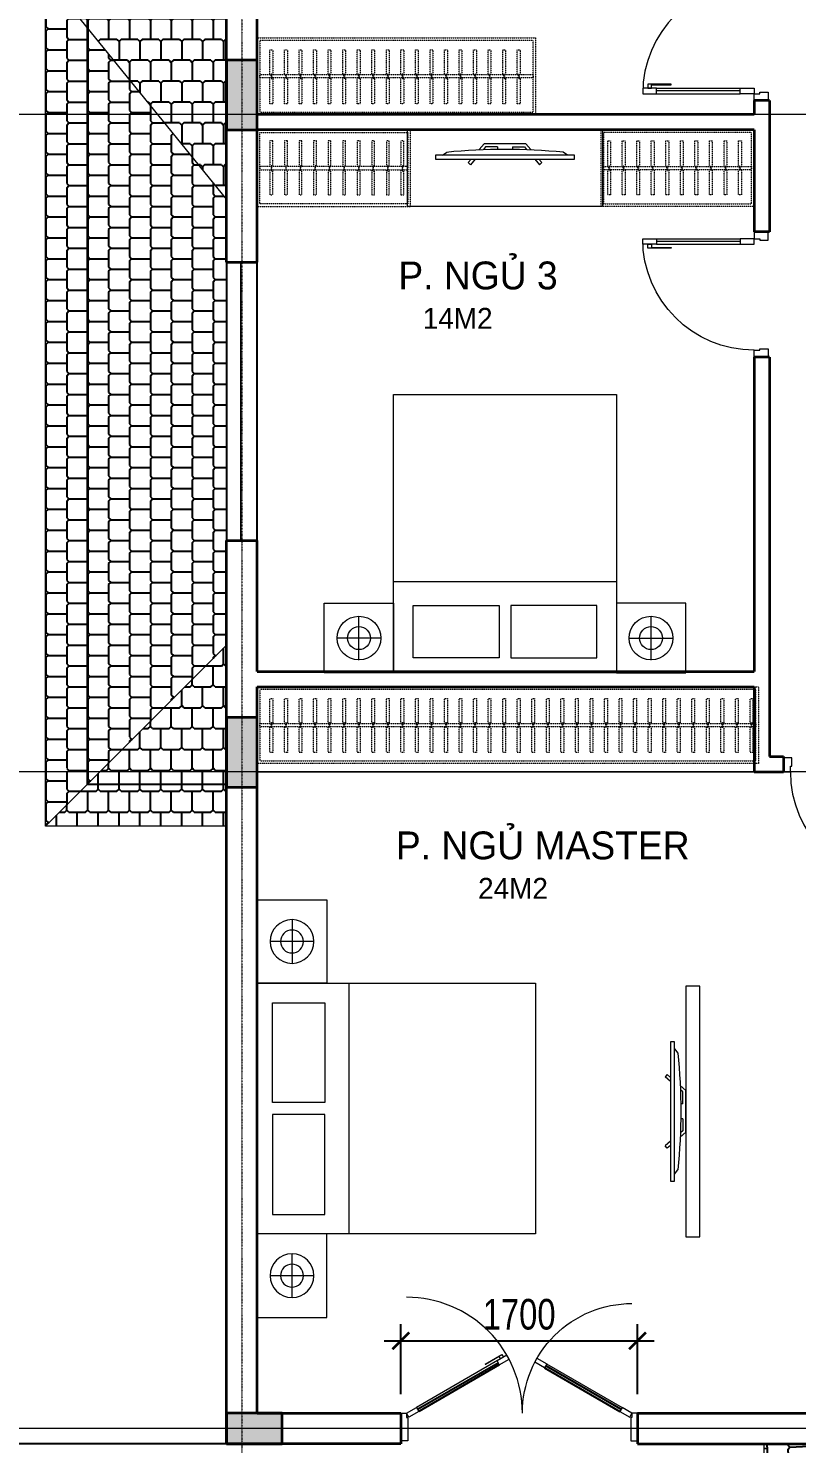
# Model space of a CAD drawing. Header units: millimetres. Extents: x -127141 to 682685, y -1234500 to 49778.
# Drawn here: x 287273 to 292793, y -190685 to -180520 of the extents above; entities that cross this region are included whole.
import ezdxf

# ---------------------------------------------------------------- set-up
doc = ezdxf.new("R2010")
doc.units = ezdxf.units.MM
doc.header["$MEASUREMENT"] = 0
for name, pattern in [('$AUDIT_BAD_LTYPE2', [0]), ('DASHDOT', [1, 0.5, -0.25, 0, -0.25]), ('HIDDEN', [0.75, 0.5, -0.25]), ('X-5M-G-MB PHONGNGU$0$HIDDEN2', [0.1875, 0.125, -0.0625])]:
    doc.linetypes.add(name, pattern=pattern)
for name, color, linetype, lineweight in [('-DOOR', 137, 'Continuous', 9), ('-FURNITURE', 46, 'Continuous', 9), ('-LINE1', 7, 'Continuous', 18), ('-WALL', 4, 'Continuous', 35), ('A-COT VACH', 2, 'Continuous', 35), ('A-TRUC', 251, 'DASHDOT', 5), ('TEXT25', 2, 'Continuous', 13)]:
    doc.layers.add(name, color=color, linetype=linetype, lineweight=lineweight)
for name, color, linetype in [('12. NET DIM', 252, 'Continuous'), ('13. NET HATCH', 251, 'Continuous'), ('APOLIC', 7, 'Continuous')]:
    doc.layers.add(name, color=color, linetype=linetype)
doc.styles.add('AVANH', font='', dxfattribs={"width": 0.8})
doc.styles.add('ROMANSssss', font='vntimeh.shx', dxfattribs={"width": 0.55})
doc.styles.add('SVN_AVO_thuong', font='')
doc.styles.add('T1', font='', dxfattribs={"height": 200})
doc.styles.get('AVANH').set_extended_font_data('.VnAvantH')
doc.styles.get('SVN_AVO_thuong').set_extended_font_data('SVN-Avo')
doc.styles.get('T1').set_extended_font_data('VNgeometric Light')
doc.dimstyles.new('@150 NEW', dxfattribs={"dimscale": 150, "dimtxt": 1.6, "dimasz": 0.7, "dimexe": 0, "dimexo": 0, "dimgap": 0.5, "dimtad": 1, "dimdec": 0, "dimdsep": 46, "dimtxsty": 'ROMANSssss', "dimblk": 'ARCHTICK', "dimcen": 1, "dimdle": 1, "dimclrd": 8, "dimclre": 8, "dimclrt": 7, "dimadec": 0, "dimazin": 0, "dimtfac": 1, "dimtdec": 0, "dimtix": 1, "dimtmove": 2, "dimatfit": 3, "dimldrblk": 'DOT', "dimfxl": 1, "dimtolj": 1, "dimtzin": 0, "dimarcsym": 0})
doc.dimstyles.new('C_100A3', dxfattribs={"dimscale": 100, "dimtxt": 2.2, "dimasz": 1.2, "dimexe": 1.2, "dimexo": 0, "dimgap": 0.75, "dimtad": 1, "dimdec": 0, "dimzin": 0, "dimdsep": 46, "dimtxsty": 'AVANH', "dimblk": 'ARCHTICK', "dimcen": 0, "dimdle": 1.2, "dimclrd": 256, "dimclre": 256, "dimclrt": 7, "dimadec": 0, "dimazin": 0, "dimtfac": 0.0001, "dimtdec": 0, "dimtix": 1, "dimtmove": 2, "dimatfit": 3, "dimfxl": 1.8, "dimtolj": 1, "dimtzin": 0, "dimarcsym": 0})

# ---------------------------------------------------------------- blocks, each defined once
blk = doc.blocks.new('*U1336')
at = {"linetype": 'X-5M-G-MB PHONGNGU$0$HIDDEN2'}
for points in [[(0, 600), (0, 0), (1200, 0), (1200, 600)], [(1180, 580), (1180, 20), (20, 20), (20, 580)], [(1180, 287), (1180, 313), (20, 313), (20, 287)], [(114, 319), (109, 319), (109, 280), (114, 280)], [(228, 319), (223, 319), (223, 280), (228, 280)], [(342, 319), (337, 319), (337, 280), (342, 280)], [(456, 319), (451, 319), (451, 280), (456, 280)], [(570, 319), (565, 319), (565, 280), (570, 280)], [(684, 319), (679, 319), (679, 280), (684, 280)], [(798, 319), (793, 319), (793, 280), (798, 280)], [(912, 319), (907, 319), (907, 280), (912, 280)], [(1026, 319), (1021, 319), (1021, 280), (1026, 280)], [(1140, 319), (1135, 319), (1135, 280), (1140, 280)]]:
    blk.add_lwpolyline(points, close=True, dxfattribs=at)
for points in [[(122, 313), (122, 515), (100, 515), (100, 313)], [(236, 313), (236, 515), (214, 515), (214, 313)], [(350, 313), (350, 515), (328, 515), (328, 313)], [(464, 313), (464, 515), (442, 515), (442, 313)], [(578, 313), (578, 515), (556, 515), (556, 313)], [(692, 313), (692, 515), (670, 515), (670, 313)], [(806, 313), (806, 515), (784, 515), (784, 313)], [(920, 313), (920, 515), (898, 515), (898, 313)], [(1034, 313), (1034, 515), (1012, 515), (1012, 313)], [(1148, 313), (1148, 515), (1126, 515), (1126, 313)], [(100, 287), (100, 92), (122, 92), (122, 287)], [(214, 287), (214, 92), (236, 92), (236, 287)], [(328, 287), (328, 92), (350, 92), (350, 287)], [(442, 287), (442, 92), (464, 92), (464, 287)], [(556, 287), (556, 92), (578, 92), (578, 287)], [(670, 287), (670, 92), (692, 92), (692, 287)], [(784, 287), (784, 92), (806, 92), (806, 287)], [(898, 287), (898, 92), (920, 92), (920, 287)], [(1012, 287), (1012, 92), (1034, 92), (1034, 287)], [(1126, 287), (1126, 92), (1148, 92), (1148, 287)]]:
    blk.add_lwpolyline(points, dxfattribs=at)
blk = doc.blocks.new('*U1337')
at = {"linetype": 'X-5M-G-MB PHONGNGU$0$HIDDEN2'}
for points in [[(0, 600), (0, 0), (1200, 0), (1200, 600)], [(1180, 580), (1180, 20), (20, 20), (20, 580)], [(1180, 287), (1180, 313), (20, 313), (20, 287)], [(114, 319), (109, 319), (109, 280), (114, 280)], [(228, 319), (223, 319), (223, 280), (228, 280)], [(342, 319), (337, 319), (337, 280), (342, 280)], [(456, 319), (451, 319), (451, 280), (456, 280)], [(570, 319), (565, 319), (565, 280), (570, 280)], [(684, 319), (679, 319), (679, 280), (684, 280)], [(798, 319), (793, 319), (793, 280), (798, 280)], [(912, 319), (907, 319), (907, 280), (912, 280)], [(1026, 319), (1021, 319), (1021, 280), (1026, 280)], [(1140, 319), (1135, 319), (1135, 280), (1140, 280)]]:
    blk.add_lwpolyline(points, close=True, dxfattribs=at)
for points in [[(122, 313), (122, 515), (100, 515), (100, 313)], [(236, 313), (236, 515), (214, 515), (214, 313)], [(350, 313), (350, 515), (328, 515), (328, 313)], [(464, 313), (464, 515), (442, 515), (442, 313)], [(578, 313), (578, 515), (556, 515), (556, 313)], [(692, 313), (692, 515), (670, 515), (670, 313)], [(806, 313), (806, 515), (784, 515), (784, 313)], [(920, 313), (920, 515), (898, 515), (898, 313)], [(1034, 313), (1034, 515), (1012, 515), (1012, 313)], [(1148, 313), (1148, 515), (1126, 515), (1126, 313)], [(100, 287), (100, 92), (122, 92), (122, 287)], [(214, 287), (214, 92), (236, 92), (236, 287)], [(328, 287), (328, 92), (350, 92), (350, 287)], [(442, 287), (442, 92), (464, 92), (464, 287)], [(556, 287), (556, 92), (578, 92), (578, 287)], [(670, 287), (670, 92), (692, 92), (692, 287)], [(784, 287), (784, 92), (806, 92), (806, 287)], [(898, 287), (898, 92), (920, 92), (920, 287)], [(1012, 287), (1012, 92), (1034, 92), (1034, 287)], [(1126, 287), (1126, 92), (1148, 92), (1148, 287)]]:
    blk.add_lwpolyline(points, dxfattribs=at)
blk = doc.blocks.new('*U1338')
at = {"linetype": 'X-5M-G-MB PHONGNGU$0$HIDDEN2'}
for points in [[(0, 600), (0, 0), (3927, 0), (3927, 600)], [(3907, 580), (3907, 20), (20, 20), (20, 580)], [(3907, 287), (3907, 313), (20, 313), (20, 287)], [(114, 319), (109, 319), (109, 280), (114, 280)], [(228, 319), (223, 319), (223, 280), (228, 280)], [(342, 319), (337, 319), (337, 280), (342, 280)], [(456, 319), (451, 319), (451, 280), (456, 280)], [(570, 319), (565, 319), (565, 280), (570, 280)], [(684, 319), (679, 319), (679, 280), (684, 280)], [(798, 319), (793, 319), (793, 280), (798, 280)], [(912, 319), (907, 319), (907, 280), (912, 280)], [(1026, 319), (1021, 319), (1021, 280), (1026, 280)], [(1140, 319), (1135, 319), (1135, 280), (1140, 280)], [(1254, 319), (1249, 319), (1249, 280), (1254, 280)], [(1368, 319), (1363, 319), (1363, 280), (1368, 280)], [(1482, 319), (1477, 319), (1477, 280), (1482, 280)], [(1596, 319), (1591, 319), (1591, 280), (1596, 280)], [(1710, 319), (1705, 319), (1705, 280), (1710, 280)], [(1824, 319), (1819, 319), (1819, 280), (1824, 280)], [(1938, 319), (1933, 319), (1933, 280), (1938, 280)], [(2052, 319), (2047, 319), (2047, 280), (2052, 280)], [(2166, 319), (2161, 319), (2161, 280), (2166, 280)], [(2280, 319), (2275, 319), (2275, 280), (2280, 280)], [(2394, 319), (2389, 319), (2389, 280), (2394, 280)], [(2508, 319), (2503, 319), (2503, 280), (2508, 280)], [(2622, 319), (2617, 319), (2617, 280), (2622, 280)], [(2736, 319), (2731, 319), (2731, 280), (2736, 280)], [(2850, 319), (2845, 319), (2845, 280), (2850, 280)], [(2964, 319), (2959, 319), (2959, 280), (2964, 280)], [(3078, 319), (3073, 319), (3073, 280), (3078, 280)], [(3192, 319), (3187, 319), (3187, 280), (3192, 280)], [(3306, 319), (3301, 319), (3301, 280), (3306, 280)], [(3420, 319), (3415, 319), (3415, 280), (3420, 280)], [(3534, 319), (3529, 319), (3529, 280), (3534, 280)], [(3648, 319), (3643, 319), (3643, 280), (3648, 280)], [(3762, 319), (3757, 319), (3757, 280), (3762, 280)], [(3876, 319), (3871, 319), (3871, 280), (3876, 280)]]:
    blk.add_lwpolyline(points, close=True, dxfattribs=at)
for points in [[(122, 313), (122, 515), (100, 515), (100, 313)], [(236, 313), (236, 515), (214, 515), (214, 313)], [(350, 313), (350, 515), (328, 515), (328, 313)], [(464, 313), (464, 515), (442, 515), (442, 313)], [(578, 313), (578, 515), (556, 515), (556, 313)], [(692, 313), (692, 515), (670, 515), (670, 313)], [(806, 313), (806, 515), (784, 515), (784, 313)], [(920, 313), (920, 515), (898, 515), (898, 313)], [(1034, 313), (1034, 515), (1012, 515), (1012, 313)], [(1148, 313), (1148, 515), (1126, 515), (1126, 313)], [(1262, 313), (1262, 515), (1240, 515), (1240, 313)], [(1376, 313), (1376, 515), (1354, 515), (1354, 313)], [(1490, 313), (1490, 515), (1468, 515), (1468, 313)], [(1604, 313), (1604, 515), (1582, 515), (1582, 313)], [(1718, 313), (1718, 515), (1696, 515), (1696, 313)], [(1832, 313), (1832, 515), (1810, 515), (1810, 313)], [(1946, 313), (1946, 515), (1924, 515), (1924, 313)], [(2060, 313), (2060, 515), (2038, 515), (2038, 313)], [(2174, 313), (2174, 515), (2152, 515), (2152, 313)], [(2288, 313), (2288, 515), (2266, 515), (2266, 313)], [(2402, 313), (2402, 515), (2380, 515), (2380, 313)], [(2516, 313), (2516, 515), (2494, 515), (2494, 313)], [(2630, 313), (2630, 515), (2608, 515), (2608, 313)], [(2744, 313), (2744, 515), (2722, 515), (2722, 313)], [(2858, 313), (2858, 515), (2836, 515), (2836, 313)], [(2972, 313), (2972, 515), (2950, 515), (2950, 313)], [(3086, 313), (3086, 515), (3064, 515), (3064, 313)], [(3200, 313), (3200, 515), (3178, 515), (3178, 313)], [(3314, 313), (3314, 515), (3292, 515), (3292, 313)], [(3428, 313), (3428, 515), (3406, 515), (3406, 313)], [(3542, 313), (3542, 515), (3520, 515), (3520, 313)], [(3656, 313), (3656, 515), (3634, 515), (3634, 313)], [(3770, 313), (3770, 515), (3748, 515), (3748, 313)], [(3884, 313), (3884, 515), (3862, 515), (3862, 313)], [(100, 287), (100, 92), (122, 92), (122, 287)], [(214, 287), (214, 92), (236, 92), (236, 287)], [(328, 287), (328, 92), (350, 92), (350, 287)], [(442, 287), (442, 92), (464, 92), (464, 287)], [(556, 287), (556, 92), (578, 92), (578, 287)], [(670, 287), (670, 92), (692, 92), (692, 287)], [(784, 287), (784, 92), (806, 92), (806, 287)], [(898, 287), (898, 92), (920, 92), (920, 287)], [(1012, 287), (1012, 92), (1034, 92), (1034, 287)], [(1126, 287), (1126, 92), (1148, 92), (1148, 287)], [(1240, 287), (1240, 92), (1262, 92), (1262, 287)], [(1354, 287), (1354, 92), (1376, 92), (1376, 287)], [(1468, 287), (1468, 92), (1490, 92), (1490, 287)], [(1582, 287), (1582, 92), (1604, 92), (1604, 287)], [(1696, 287), (1696, 92), (1718, 92), (1718, 287)], [(1810, 287), (1810, 92), (1832, 92), (1832, 287)], [(1924, 287), (1924, 92), (1946, 92), (1946, 287)], [(2038, 287), (2038, 92), (2060, 92), (2060, 287)], [(2152, 287), (2152, 92), (2174, 92), (2174, 287)], [(2266, 287), (2266, 92), (2288, 92), (2288, 287)], [(2380, 287), (2380, 92), (2402, 92), (2402, 287)], [(2494, 287), (2494, 92), (2516, 92), (2516, 287)], [(2608, 287), (2608, 92), (2630, 92), (2630, 287)], [(2722, 287), (2722, 92), (2744, 92), (2744, 287)], [(2836, 287), (2836, 92), (2858, 92), (2858, 287)], [(2950, 287), (2950, 92), (2972, 92), (2972, 287)], [(3064, 287), (3064, 92), (3086, 92), (3086, 287)], [(3178, 287), (3178, 92), (3200, 92), (3200, 287)], [(3292, 287), (3292, 92), (3314, 92), (3314, 287)], [(3406, 287), (3406, 92), (3428, 92), (3428, 287)], [(3520, 287), (3520, 92), (3542, 92), (3542, 287)], [(3634, 287), (3634, 92), (3656, 92), (3656, 287)], [(3748, 287), (3748, 92), (3770, 92), (3770, 287)], [(3862, 287), (3862, 92), (3884, 92), (3884, 287)]]:
    blk.add_lwpolyline(points, dxfattribs=at)
blk = doc.blocks.new('*U67')
at = {"linetype": '$AUDIT_BAD_LTYPE2'}
for p, q in [((70, 100), (70, 700)), ((90, 700), (90, 100))]:
    blk.add_line(p, q, dxfattribs=at)
for points in [[(50, 700), (90, 700), (90, 800), (50, 800), (50, 700)], [(50, 703), (50, 100)], [(50, 100), (90, 100), (90, 0), (50, 0), (50, 100)]]:
    blk.add_lwpolyline(points)
for points in [[(118, 595), (118, 764), (90, 764), (90, 736), (113, 736), (113, 595)], [(0, 0), (50, 0), (50, -40), (60, -40), (60, -100), (0, -100)], [(900, 0), (850, 0), (850, -40), (840, -40), (840, -100), (900, -100)]]:
    blk.add_lwpolyline(points, close=True)
at = {"linetype": '$AUDIT_BAD_LTYPE2', "ltscale": 0.3}
blk.add_arc((50, 0), 800, 0, 90, dxfattribs=at)
blk = doc.blocks.new('A$C8a974c9c')
for p, q in [((1750, 2957), (1750, 2643)), ((1593, 2800), (1908, 2800)), ((1343, 2500), (1343, 700)), ((1750, 243), (1750, 557)), ((1593, 400), (1908, 400))]:
    blk.add_line(p, q)
for points in [[(2000, 3100), (1500, 3100), (1500, 2500), (2000, 2500)], [(1891, 2360), (1514, 2360), (1514, 1643), (1891, 1643)], [(1891, 840), (1514, 840), (1514, 1558), (1891, 1558)], [(2000, 100), (1500, 100), (1500, 700), (2000, 700)]]:
    blk.add_lwpolyline(points, close=True)
blk.add_lwpolyline([(2000, 2500), (0, 2500), (0, 700), (2000, 700), (2000, 2500)])
for centre, radius in [((1750, 2800), 157), ((1750, 2800), 82.4), ((1750, 400), 157), ((1750, 400), 82.4)]:
    blk.add_circle(centre, radius)
blk = doc.blocks.new('*U91')
at = {"linetype": 'X-5M-G-MB PHONGNGU$0$HIDDEN2'}
for points in [[(0, 600), (0, 0), (2182, 0), (2182, 600)], [(2162, 580), (2162, 20), (20, 20), (20, 580)], [(2162, 287), (2162, 313), (20, 313), (20, 287)], [(114, 319), (109, 319), (109, 280), (114, 280)], [(228, 319), (223, 319), (223, 280), (228, 280)], [(342, 319), (337, 319), (337, 280), (342, 280)], [(456, 319), (451, 319), (451, 280), (456, 280)], [(570, 319), (565, 319), (565, 280), (570, 280)], [(684, 319), (679, 319), (679, 280), (684, 280)], [(798, 319), (793, 319), (793, 280), (798, 280)], [(912, 319), (907, 319), (907, 280), (912, 280)], [(1026, 319), (1021, 319), (1021, 280), (1026, 280)], [(1140, 319), (1135, 319), (1135, 280), (1140, 280)], [(1254, 319), (1249, 319), (1249, 280), (1254, 280)], [(1368, 319), (1363, 319), (1363, 280), (1368, 280)], [(1482, 319), (1477, 319), (1477, 280), (1482, 280)], [(1596, 319), (1591, 319), (1591, 280), (1596, 280)], [(1710, 319), (1705, 319), (1705, 280), (1710, 280)], [(1824, 319), (1819, 319), (1819, 280), (1824, 280)], [(1938, 319), (1933, 319), (1933, 280), (1938, 280)], [(2052, 319), (2047, 319), (2047, 280), (2052, 280)]]:
    blk.add_lwpolyline(points, close=True, dxfattribs=at)
for points in [[(122, 313), (122, 515), (100, 515), (100, 313)], [(236, 313), (236, 515), (214, 515), (214, 313)], [(350, 313), (350, 515), (328, 515), (328, 313)], [(464, 313), (464, 515), (442, 515), (442, 313)], [(578, 313), (578, 515), (556, 515), (556, 313)], [(692, 313), (692, 515), (670, 515), (670, 313)], [(806, 313), (806, 515), (784, 515), (784, 313)], [(920, 313), (920, 515), (898, 515), (898, 313)], [(1034, 313), (1034, 515), (1012, 515), (1012, 313)], [(1148, 313), (1148, 515), (1126, 515), (1126, 313)], [(1262, 313), (1262, 515), (1240, 515), (1240, 313)], [(1376, 313), (1376, 515), (1354, 515), (1354, 313)], [(1490, 313), (1490, 515), (1468, 515), (1468, 313)], [(1604, 313), (1604, 515), (1582, 515), (1582, 313)], [(1718, 313), (1718, 515), (1696, 515), (1696, 313)], [(1832, 313), (1832, 515), (1810, 515), (1810, 313)], [(1946, 313), (1946, 515), (1924, 515), (1924, 313)], [(2060, 313), (2060, 515), (2038, 515), (2038, 313)], [(100, 287), (100, 92), (122, 92), (122, 287)], [(214, 287), (214, 92), (236, 92), (236, 287)], [(328, 287), (328, 92), (350, 92), (350, 287)], [(442, 287), (442, 92), (464, 92), (464, 287)], [(556, 287), (556, 92), (578, 92), (578, 287)], [(670, 287), (670, 92), (692, 92), (692, 287)], [(784, 287), (784, 92), (806, 92), (806, 287)], [(898, 287), (898, 92), (920, 92), (920, 287)], [(1012, 287), (1012, 92), (1034, 92), (1034, 287)], [(1126, 287), (1126, 92), (1148, 92), (1148, 287)], [(1240, 287), (1240, 92), (1262, 92), (1262, 287)], [(1354, 287), (1354, 92), (1376, 92), (1376, 287)], [(1468, 287), (1468, 92), (1490, 92), (1490, 287)], [(1582, 287), (1582, 92), (1604, 92), (1604, 287)], [(1696, 287), (1696, 92), (1718, 92), (1718, 287)], [(1810, 287), (1810, 92), (1832, 92), (1832, 287)], [(1924, 287), (1924, 92), (1946, 92), (1946, 287)], [(2038, 287), (2038, 92), (2060, 92), (2060, 287)]]:
    blk.add_lwpolyline(points, dxfattribs=at)
blk = doc.blocks.new('XR.MB.LM123$0$tvi 1')
blk.add_lwpolyline([(29, 0), (29, -1000), (0, -1000), (0, 0)], close=True)
for points in [[(29, -50), (52, -81)], [(-24, -236), (-39, -252)], [(0, -285), (-39, -252)], [(0, -256), (-24, -236)], [(70, -315), (111, -350), (111, -650), (70, -685)], [(89, -446), (89, -360), (71, -345)], [(89, -446), (73, -446)], [(89, -554), (89, -640), (71, -655)], [(89, -554), (73, -554)], [(0, -715), (-39, -748)], [(-24, -764), (-39, -748)], [(0, -744), (-24, -764)], [(29, -950), (52, -919)]]:
    blk.add_lwpolyline(points)
blk.add_arc((-4025, -500), 4099, 354.1311, 5.8689)
blk = doc.blocks.new('G1600')
for p, q in [((137477, -212827), (139077, -212827)), ((137228, -213392), (137228, -213077)), ((139326, -213392), (139326, -213077)), ((137385, -213234), (137070, -213234)), ((139169, -213234), (139484, -213234))]:
    blk.add_line(p, q)
blk.add_lwpolyline([(137477, -213484), (137477, -211484), (139077, -211484), (139077, -213484), (137477, -213484)])
for points in [[(136977, -213484), (136977, -212984), (137477, -212984), (137477, -213484)], [(137617, -213375), (137617, -212999), (138235, -212999), (138235, -213375)], [(138937, -213375), (138937, -212999), (138320, -212999), (138320, -213375)], [(139577, -213484), (139577, -212984), (139077, -212984), (139077, -213484)]]:
    blk.add_lwpolyline(points, close=True)
for centre, radius in [((137228, -213234), 157), ((139326, -213234), 157), ((137228, -213234), 82.4), ((139326, -213234), 82.4)]:
    blk.add_circle(centre, radius)
blk = doc.blocks.new('A$C4D045CFB')
at = {"layer": '13. NET HATCH'}
h = blk.add_hatch(dxfattribs=at)
h.set_pattern_fill('MAIGO-12', color=256, scale=300, angle=180)
h.set_pattern_definition([(180, (-90, 1e-14), (-75, -150), [120, -30, 120, -30]), (270, (-75, -15), (75, -150), [135, -165]), (225, (-60, 7e-15), (-75, -150), [21.2132, -403.051]), (315, (-90, 1e-14), (75, -150), [21.2132, -403.051])])
h.paths.add_polyline_path([(1300, 6100), (1300, 5215), (1300, 5230), (1300, 4500), (0, 6100)])
h = blk.add_hatch(dxfattribs=at)
h.set_pattern_fill('MAIGO-12', color=256, scale=300, angle=270)
h.set_pattern_definition([(270, (-2e-14, -90), (150, -75), [120, -30, 120, -30]), (0, (15, -75), (150, 75), [135, -165]), (315, (-1e-14, -60), (150, -75), [21.2132, -403.051]), (45, (-2e-14, -90), (150, 75), [21.2132, -403.051])])
h.paths.add_polyline_path([(0, 6100), (1300, 4500), (1300, 1300), (0, 0)])
h = blk.add_hatch(dxfattribs=at)
h.set_pattern_fill('MAIGO-12', color=256, scale=300)
h.set_pattern_definition([(0, (90, 0), (75, 150), [120, -30, 120, -30]), (90, (75, 15), (-75, 150), [135, -165]), (45, (60, 0), (75, 150), [21.213, -403.051]), (135, (90, 0), (-75, 150), [21.213, -403.051])])
h.paths.add_polyline_path([(1300, 1300), (1300, 0), (0, 0)])
at = {"layer": '-LINE1'}
for p, q in [((0, 0), (0, 6100)), ((0, 6100), (1300, 6100)), ((0, 6100), (1300, 4500)), ((0, 0), (1300, 1300)), ((1300, 0), (0, 0))]:
    blk.add_line(p, q, dxfattribs=at)
at = {"layer": 'Defpoints', "linetype": 'HIDDEN', "ltscale": 5}
blk.add_lwpolyline([(1300, 300), (300, 300), (300, 5800), (1300, 5800)], close=True, dxfattribs=at)
blk = doc.blocks.new('_ArchTick')
at = {"color": 0, "linetype": 'ByBlock', "const_width": 0.15}
blk.add_lwpolyline([(-0.5, -0.5), (0.5, 0.5)], dxfattribs=at)
blk = doc.blocks.new('*D2157')
at = {"layer": '12. NET DIM', "lineweight": -2, "transparency": 16777216}
for p, q in [((289949, -190329), (289949, -189826)), ((291649, -190329), (291649, -189826)), ((289829, -189946), (291769, -189946))]:
    blk.add_line(p, q, dxfattribs=at)
at = {"layer": 'Defpoints', "color": 0, "transparency": 16777216}
for p in [(291649, -189946), (289949, -190329), (291649, -190329)]:
    blk.add_point(p, dxfattribs=at)
at = {"layer": '12. NET DIM', "lineweight": -2, "transparency": 16777216, "xscale": 119.9999999999999, "yscale": 119.9999999999999, "zscale": 119.9999999999999, "rotation": 180}
blk.add_blockref('_ArchTick', (289949, -189946), dxfattribs=at)
at = {"layer": '12. NET DIM', "lineweight": -2, "transparency": 16777216, "xscale": 119.9999999999999, "yscale": 119.9999999999999, "zscale": 119.9999999999999}
blk.add_blockref('_ArchTick', (291649, -189946), dxfattribs=at)
at = {"layer": '12. NET DIM', "color": 7, "transparency": 16777216, "insert": (290799, -189757), "char_height": 220, "attachment_point": 5, "style": 'AVANH'}
blk.add_mtext('\\A1;1700', dxfattribs=at)
blk = doc.blocks.new('*U1296')
at = {"ltscale": 0.3}
for points in [[(1073, 0, 0.414214), (50, 1023, 0.414214)], [(1073, 0, -0.414214), (2041, 968, -0.414214)]]:
    blk.add_lwpolyline(points, format="xyb", dxfattribs=at)
for points in [[(744, 433), (890, 518), (905, 493), (880, 479), (869, 499), (746, 428)], [(0, 0), (50, 0), (50, -40), (60, -40), (60, -246), (0, -246)], [(2091, 0), (2041, 0), (2041, -40), (2031, -40), (2031, -246), (2091, -246)]]:
    blk.add_lwpolyline(points, close=True)
for points in [[(849, 461), (869, 427), (956, 477), (936, 511), (849, 461)], [(852, 463), (137, 50)], [(1289, 434), (1269, 400), (1182, 450), (1202, 484), (1289, 434)], [(1286, 436), (1954, 50)], [(137, 50), (157, 15), (70, -35), (50, 0), (137, 50)], [(1954, 50), (1934, 15), (2021, -35), (2041, 0), (1954, 50)]]:
    blk.add_lwpolyline(points)
at = {"layer": 'APOLIC', "linetype": '$AUDIT_BAD_LTYPE2'}
for p, q in [((147, 33), (859, 444)), ((869, 427), (157, 15)), ((1269, 400), (1934, 15)), ((1944, 33), (1279, 417))]:
    blk.add_line(p, q, dxfattribs=at)
blk = doc.blocks.new('A$C8515276a')
at = {"layer": 'A-COT VACH'}
h = blk.add_hatch(color=251, dxfattribs=at)
h.dxf.hatch_style = 1
h.paths.add_polyline_path([(4830.6, 15399.1), (4610.6, 15399.1), (4610.6, 14899.1), (4830.6, 14899.1)])
h = blk.add_hatch(color=251, dxfattribs=at)
h.dxf.hatch_style = 1
h.paths.add_polyline_path([(4830.6, 10679.1), (4610.6, 10679.1), (4610.6, 10179.1), (4830.6, 10179.1)])
h = blk.add_hatch(color=251, dxfattribs=at)
h.dxf.hatch_style = 1
h.paths.add_polyline_path([(5010.6, 5683.9), (4610.6, 5683.9), (4610.6, 5463.9), (5010.6, 5463.9)])
for points in [[(4830.6, 14899.1), (4830.6, 15399.1), (4610.6, 15399.1), (4610.6, 14899.1)], [(4830.6, 10179.1), (4830.6, 10679.1), (4610.6, 10679.1), (4610.6, 10179.1)]]:
    blk.add_lwpolyline(points, close=True, dxfattribs=at)
at = {"layer": 'A-COT VACH', "elevation": 0}
blk.add_lwpolyline([(4610.6, 5463.9), (5010.6, 5463.9), (5010.6, 5683.9), (4610.6, 5683.9)], close=True, dxfattribs=at)
at = {"layer": 'A-TRUC', "ltscale": 3}
for p, q in [((13235.3, 15009, 0), (614.8, 15009, 0)), ((13189.8, 15009, 0), (774.1, 15009, 0)), ((13235.3, 10289, 0), (614.8, 10289, 0)), ((13189.8, 10289, 0), (774.1, 10289, 0)), ((13235.3, 5573.9, 0), (614.8, 5573.9, 0)), ((13189.8, 5573.9, 0), (774.1, 5573.9, 0))]:
    blk.add_line(p, q, dxfattribs=at)
at = {"layer": 'A-TRUC', "ltscale": 3, "elevation": 0}
blk.add_lwpolyline([(4720.6, 21862.5), (4720.6, 932.5)], dxfattribs=at)
blk = doc.blocks.new('*D2237')
at = {"layer": '-WALL', "color": 8, "lineweight": -2, "transparency": 16777216}
for p, q in [((282384, -176850), (282384, -190835)), ((288697, -177000), (282384, -177000)), ((288697, -190685), (282384, -190685))]:
    blk.add_line(p, q, dxfattribs=at)
at = {"layer": 'Defpoints', "color": 0, "transparency": 16777216}
for p in [(288697, -177000), (282384, -190685), (288697, -190685)]:
    blk.add_point(p, dxfattribs=at)
at = {"layer": '-WALL', "color": 8, "lineweight": -2, "transparency": 16777216, "xscale": 105, "yscale": 105, "zscale": 105}
for p, rotation in [((282384, -177000), 90), ((282384, -190685), 270)]:
    blk.add_blockref('_ArchTick', p, dxfattribs=dict(at, rotation=rotation))
at = {"layer": '-WALL', "color": 7, "transparency": 16777216, "insert": (282189, -183842), "char_height": 240, "attachment_point": 5, "rotation": 90, "style": 'ROMANSssss'}
blk.add_mtext('\\A1;13685', dxfattribs=at)
blk = doc.blocks.new('_Dot')
at = {"color": 0, "linetype": 'ByBlock', "lineweight": -2}
blk.add_line((-0.5, 0), (-1, 0), dxfattribs=at)
at = {"color": 0, "linetype": 'ByBlock', "const_width": 0.5}
blk.add_lwpolyline([(-0.25, 0, 1), (0.25, 0, 1)], format="xyb", close=True, dxfattribs=at)

msp = doc.modelspace()

# ---------------------------------------------------------------- hatches: boundary and pattern name
at = {"layer": '13. NET HATCH'}
h = msp.add_hatch(dxfattribs=at)
h.set_pattern_fill('MAIGO-12', color=256, scale=300, angle=272.70391)
h.set_pattern_definition([(272.703915, (10996.33, 496498.77), (153.3711, -67.840294), [120, -30, 120, -30]), (2.703915, (11010.6, 496514.46), (146.2948955, 81.992704), [135, -165]), (317.703915, (10994.91, 496528.73), (153.3711007, -67.840294), [21.213203, -403.050865]), (47.703915, (10996.326, 496498.766), (146.2948955, 81.9927042), [21.213203, -403.050865])])
h.paths.add_polyline_path([(295705.1, -190685), (294019.5, -190685), (292558.7, -190685), (292558.7, -192285)])

# ---------------------------------------------------------------- linework, layer by layer
at = {"layer": '-DOOR'}
msp.add_line((288797.4, -182199.5), (288797.5, -184199.5), dxfattribs=at)
msp.add_lwpolyline([(288697.5, -184199.5), (288697.4, -182199.5), (288917.4, -182199.5), (288917.5, -184199.5)], close=True, dxfattribs=at)
at = {"layer": '-FURNITURE'}
msp.add_line((288917.5, -185860), (292487.3, -185860), dxfattribs=at)
for points in [[(291397.4, -181250), (291397.4, -181800), (289997.4, -181800), (289997.4, -181250)], [(291997.3, -189198.5), (292097.3, -189198.5), (292097.3, -187398.5), (291997.3, -187398.5)]]:
    msp.add_lwpolyline(points, close=True, dxfattribs=at)
at = {"layer": '-LINE1'}
msp.add_line((292558.7, -192285), (292558.7, -190685), dxfattribs=at)
at = {"layer": '-WALL'}
for p, q in [((288697.5, -182199.6), (288697.5, -177000)), ((288917.5, -181140), (288917.5, -177220)), ((292597.3, -181040), (292486.8, -181040)), ((292487.3, -181040), (292487.3, -181140)), ((292597.3, -181040), (292597.3, -181981.5)), ((292487.3, -181140), (288917.5, -181140)), ((288917.5, -182199.6), (288917.5, -181250)), ((292487.3, -181250), (288917.5, -181250)), ((292487.3, -181250), (292487.3, -181981.5)), ((292597.3, -181981.5), (292487.3, -181981.5)), ((288697.5, -182199.6), (288917.5, -182199.6)), ((292597.3, -182881.5), (292487.3, -182881.5)), ((292487.3, -182881.5), (292487.3, -185140)), ((292597.3, -182881.5), (292597.3, -185750)), ((288697.5, -184199.5), (288917.8, -184199.5)), ((288697.5, -190685), (288697.5, -184199.5)), ((288917.5, -185140), (288917.5, -184199.5)), ((288917.5, -185140), (292487.3, -185140)), ((288917.5, -185250), (292487.3, -185250)), ((288917.5, -190465), (288917.5, -185250)), ((292487.3, -185250), (292487.3, -185860)), ((292597.3, -185750), (292697.3, -185750)), ((292697.3, -185750), (292697.3, -185860)), ((292487.3, -185860), (292697.3, -185860)), ((288917.5, -190465), (289949.7, -190466.5)), ((289949.7, -190466.5), (289949.7, -190685)), ((291649.7, -190465), (293647.5, -190465)), ((291650, -190465), (291650, -190685.1)), ((289949.7, -190685), (288697.5, -190685)), ((291649.7, -190685), (294019.5, -190685))]:
    msp.add_line(p, q, dxfattribs=at)
msp.add_line((288917.4, -184199.6), (288917.5, -182199.6))

# ---------------------------------------------------------------- block references
at = {"layer": '-DOOR'}
for p, rotation in [((292486.8, -181040), 90.00000000000004), ((293597.3, -185860), 180)]:
    msp.add_blockref('*U67', p, dxfattribs=dict(at, rotation=rotation))
at = {"layer": '-DOOR', "xscale": -1, "rotation": 90}
msp.add_blockref('*U67', (292486.8, -181981.5), dxfattribs=at)
at = {"layer": '-DOOR', "xscale": 0.8130081300813007, "yscale": 0.8130081300813007, "zscale": 0.8130081300813007, "rotation": 3.91538727027e-05}
msp.add_blockref('*U1296', (289950, -190465), dxfattribs=at)
at = {"layer": '-FURNITURE', "extrusion": (0, 0, -1), "xscale": 0.9166666666659741, "yscale": 0.9166666666659741, "zscale": -0.9166666666659741, "rotation": 180}
for name, p in [('*U91', (-288917.5, -180590)), ('*U1338', (-288917.5, -185250))]:
    msp.add_blockref(name, p, dxfattribs=at)
at = {"layer": '-FURNITURE', "extrusion": (0, 0, -1), "yscale": 0.9166666666659741, "zscale": -0.9166666666659741}
for name, p, xscale in [('*U1337', (-288917.5, -181800), -0.9166666666659741), ('*U1336', (-292487.3, -181800), 0.9166666666659741)]:
    msp.add_blockref(name, p, dxfattribs=dict(at, xscale=xscale))
at = {"layer": '-FURNITURE', "extrusion": (0, 0, -1)}
for p, rotation in [((-291197.4, -181461.2), 89.9963102775917), ((-291886.2, -188798.5), 179.9963102775916)]:
    msp.add_blockref('XR.MB.LM123$0$tvi 1', p, dxfattribs=dict(at, rotation=rotation))
at = {"layer": '-FURNITURE'}
msp.add_blockref('G1600', (152420.3, 28334.2), dxfattribs=at)
at = {"layer": '-FURNITURE', "xscale": -1}
msp.add_blockref('A$C8a974c9c', (290917.5, -189878.5), dxfattribs=at)
at = {"layer": '-WALL'}
msp.add_blockref('A$C4D045CFB', (287397.5, -186250), dxfattribs=at)

# ---------------------------------------------------------------- texts
at = {"layer": 'TEXT25'}
for s, height, style, p in [('P. NGỦ 3', 200, 'SVN_AVO_thuong', (289931.3, -182395.2)), ('14M2', 150, 'T1', (290106.6, -182678.4)), ('P. NGỦ MASTER', 200, 'SVN_AVO_thuong', (289913.7, -186488.4)), ('24M2', 150, 'T1', (290504.1, -186771.7))]:
    msp.add_text(s, height=height, rotation=360, dxfattribs=dict(at, style=style)).set_placement(p)

# ---------------------------------------------------------------- dimensions: what is measured, and where the dimension line sits
at = {"layer": '12. NET DIM'}
dim = msp.add_aligned_dim(p1=(289948.8, -190328.5), p2=(291648.8, -190328.5), distance=382.3, dimstyle='C_100A3', dxfattribs=at)
dim.commit()
dim.dimension.update_dxf_attribs({"geometry": '*D2157', "text_midpoint": (290798.8, -189757.4)})

# ---------------------------------------------------------------- next in the draw order: block references
at = {"layer": '-WALL'}
msp.add_blockref('A$C8515276a', (284086.8, -196149), dxfattribs=at)

# ---------------------------------------------------------------- next in the draw order: dimensions: what is measured, and where the dimension line sits
dim = msp.add_linear_dim(base=(282384, -190685), p1=(288697.5, -177000), p2=(288697.5, -190685), angle=90, dimstyle='@150 NEW', dxfattribs=at)
dim.commit()
dim.dimension.update_dxf_attribs({"geometry": '*D2237', "text_midpoint": (282189, -183842.5)})

doc.saveas('drawing.dxf')
